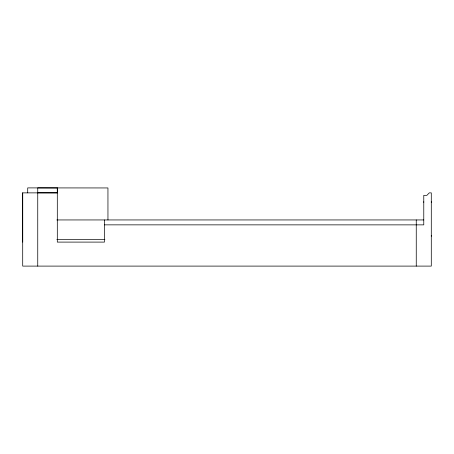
<?xml version="1.0" encoding="UTF-8"?>
<svg xmlns="http://www.w3.org/2000/svg" width="454" height="454" viewBox="0 0 454 454"><rect width="100%" height="100%" fill="white"/><g stroke="black" fill="none" stroke-linecap="round" stroke-linejoin="round"><path stroke-width="0.68" d="M22.706 242.101L22.7 192.837L22.706 266.101L431.294 266.101L431.294 192.871L429.28 192.871L426.891 195.333L423.775 195.333L423.775 224.872L104.437 224.855M37.75 266.101L37.744 187.899L57.306 187.939L57.312 242.101L104.437 242.101L104.437 219.946M37.739 192.837L57.3 192.865L57.3 187.928M423.775 202.319L423.775 201.735M431.3 236.194L431.3 235.603M431.3 202.319L431.3 201.735M57.3 192.865L22.706 192.876M56.835 219.946L423.775 219.946M56.835 239.638L104.902 239.638M27.711 192.837L27.717 187.899L107.944 187.95L107.956 219.946M416.256 219.946L416.256 266.101"/></g></svg>
